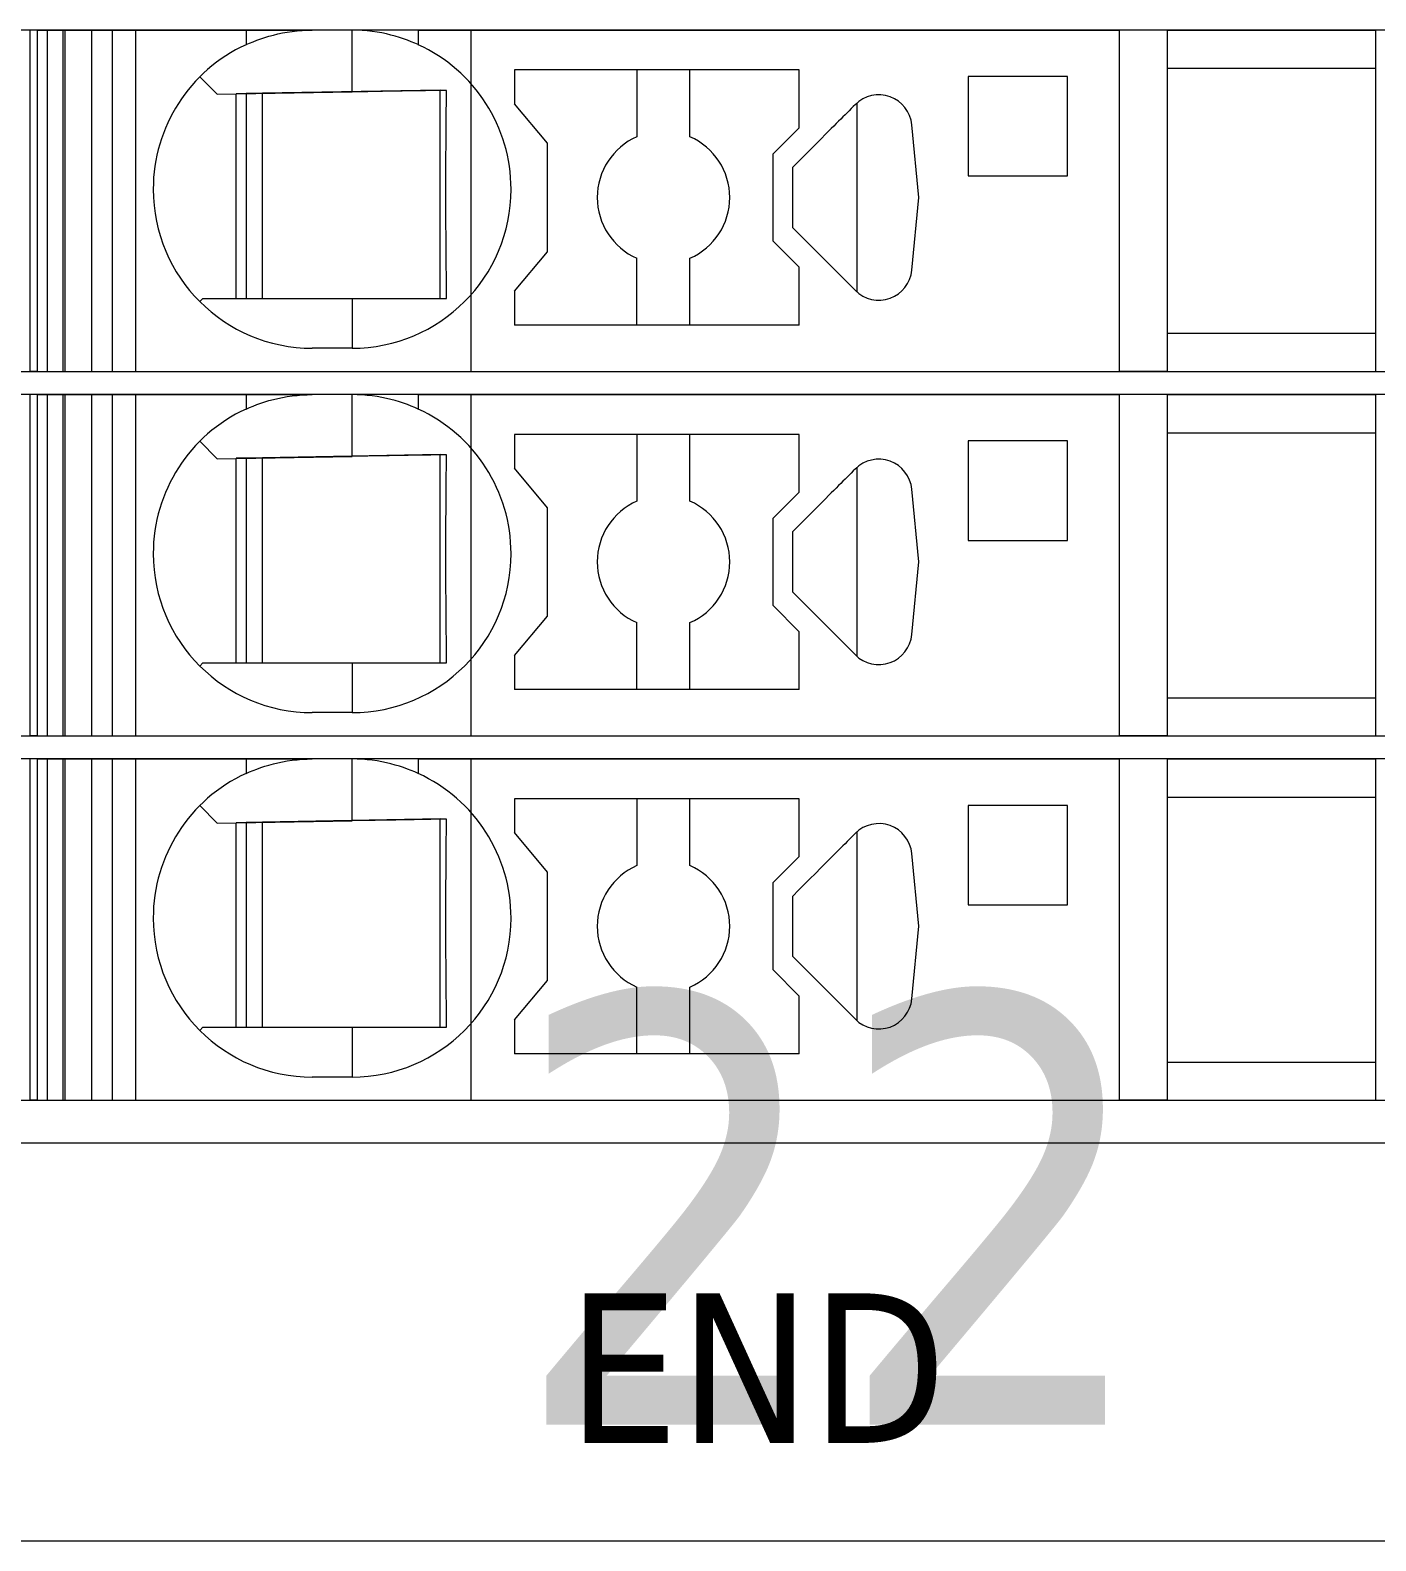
# Model space of a CAD drawing. Header units: millimetres. Extents: x 0 to 1680, y 0 to 1188.
# Drawn here: x 892.89 to 913.2, y 240.2 to 263 of the extents above; entities that cross this region are included whole.
import ezdxf
from ezdxf.enums import TextEntityAlignment as Align

# ---------------------------------------------------------------- set-up
doc = ezdxf.new("R2010")
doc.units = ezdxf.units.MM
for name, color, linetype, lineweight in [('EPLAN100', 7, 'Continuous', 13), ('EPLAN108', 5, 'Continuous', 9), ('EPLAN309', 5, 'Continuous', 5), ('EPLAN493', 5, 'Continuous', 5), ('MAIN-1', 7, 'Continuous', 5), ('MAIN-2', 7, 'Continuous', 5)]:
    doc.layers.add(name, color=color, linetype=linetype, lineweight=lineweight)
doc.styles.add('Tahoma', font='')
doc.styles.get('Tahoma').set_extended_font_data('Tahoma')

# ---------------------------------------------------------------- blocks, each defined once
blk = doc.blocks.new('EPLSYM_LibrarySPECIAL_Symbol12_Variant0_Placement8_26')
at = {"layer": 'EPLAN309', "lineweight": 13, "ltscale": 16}
blk.add_lwpolyline([(0, -5.15), (68.15, -5.15), (68.15, 0), (0, 0)], close=True, dxfattribs=at)
at = {"layer": 'EPLAN493', "color": 5, "style": 'Tahoma'}
blk.add_attdef('17_20450', text='', height=2.3478, dxfattribs=at).set_placement((0, -21.83478), align=Align.MIDDLE_RIGHT)
blk = doc.blocks.new('EPLSYM_LibrarySPECIAL_Symbol12_Variant0_Placement8_27')
at = {"layer": 'EPLAN309', "lineweight": 13, "ltscale": 16}
blk.add_lwpolyline([(0, -5.15), (68.15, -5.15), (68.15, 0), (0, 0)], close=True, dxfattribs=at)
at = {"layer": 'EPLAN493', "color": 5, "style": 'Tahoma'}
blk.add_attdef('17_20450', text='', height=2.3478, dxfattribs=at).set_placement((0, -21.83478), align=Align.MIDDLE_RIGHT)
blk = doc.blocks.new('EPLSYM_LibrarySPECIAL_Symbol12_Variant0_Placement8_28')
at = {"layer": 'EPLAN309', "lineweight": 13, "ltscale": 16}
blk.add_lwpolyline([(0, -5.15), (68.15, -5.15), (68.15, 0), (0, 0)], close=True, dxfattribs=at)
at = {"layer": 'EPLAN493', "color": 5, "style": 'Tahoma'}
blk.add_attdef('17_20450', text='', height=2.3478, dxfattribs=at).set_placement((0, -21.83478), align=Align.MIDDLE_RIGHT)
blk = doc.blocks.new('EPLSYM_LibrarySPECIAL_Symbol12_Variant0_Placement8_29')
at = {"layer": 'EPLAN493', "color": 5, "style": 'Tahoma'}
blk.add_attdef('17_20450', text='', height=6.502, dxfattribs=at).set_placement((0, -21.6), align=Align.BOTTOM_CENTER)

msp = doc.modelspace()

# ---------------------------------------------------------------- linework, layer by layer
at = {"layer": 'EPLAN100', "lineweight": 0, "ltscale": 6}
msp.add_lwpolyline([(887, 240.2), (925, 240.2), (925, 246.2), (887, 246.2)], close=True, dxfattribs=at)
at = {"layer": 'MAIN-1'}
for p, q in [((893.001, 263), (892.893, 263)), ((892.893, 257.85), (892.893, 263)), ((893.001, 263), (896.15, 263)), ((893.001, 257.85), (893.001, 263)), ((896.15, 263), (897.15, 263)), ((896.15, 263), (896.15, 262.782)), ((896.372, 262.87), (896.433, 262.89)), ((896.433, 262.89), (896.497, 262.909)), ((896.497, 262.909), (896.563, 262.927)), ((896.563, 262.927), (896.631, 262.943)), ((896.631, 262.943), (896.701, 262.958)), ((896.701, 262.958), (896.772, 262.97)), ((896.772, 262.97), (896.846, 262.981)), ((896.846, 262.981), (896.921, 262.989)), ((896.921, 262.989), (896.997, 262.995)), ((896.997, 262.995), (897.073, 262.999)), ((897.073, 262.999), (897.15, 263)), ((897.75, 263), (897.15, 263)), ((897.827, 262.999), (897.75, 263)), ((898.75, 263), (897.75, 263)), ((897.75, 262.068), (897.75, 263)), ((897.903, 262.995), (897.827, 262.999)), ((897.979, 262.989), (897.903, 262.995)), ((898.054, 262.981), (897.979, 262.989)), ((898.128, 262.97), (898.054, 262.981)), ((898.199, 262.958), (898.128, 262.97)), ((898.269, 262.943), (898.199, 262.958)), ((898.337, 262.927), (898.269, 262.943)), ((898.403, 262.909), (898.337, 262.927)), ((898.467, 262.89), (898.403, 262.909)), ((898.528, 262.87), (898.467, 262.89)), ((898.75, 263), (909.332, 263)), ((898.75, 263), (898.75, 262.782)), ((910.05, 263), (909.332, 263)), ((909.332, 257.85), (909.332, 263)), ((910.05, 263), (913.2, 263)), ((910.05, 263), (910.05, 257.85)), ((913.2, 257.85), (913.2, 263)), ((896.15, 262.782), (896.202, 262.805)), ((896.202, 262.805), (896.256, 262.827)), ((896.256, 262.827), (896.313, 262.849)), ((896.313, 262.849), (896.372, 262.87)), ((898.587, 262.849), (898.528, 262.87)), ((898.644, 262.827), (898.587, 262.849)), ((898.698, 262.805), (898.644, 262.827)), ((898.75, 262.782), (898.698, 262.805)), ((895.453, 262.297), (895.717, 262.033)), ((900.2, 262.4), (900.2, 261.889)), ((904.5, 262.4), (900.2, 262.4)), ((902.05, 262.4), (902.05, 261.392)), ((902.85, 261.392), (902.85, 262.4)), ((904.5, 261.529), (904.5, 262.4)), ((907.05, 262.3), (907.05, 260.8)), ((908.55, 262.3), (907.05, 262.3)), ((908.55, 260.8), (908.55, 262.3)), ((910.05, 262.425), (913.2, 262.425)), ((895.717, 262.033), (897.75, 262.068)), ((896, 258.95), (896, 262.038)), ((896.15, 262.04), (896.15, 258.95)), ((896.4, 258.95), (896.4, 262.045)), ((897.87, 262.07), (897.75, 262.068)), ((897.987, 262.072), (897.87, 262.07)), ((898.1, 262.074), (897.987, 262.072)), ((898.209, 262.076), (898.1, 262.074)), ((898.313, 262.078), (898.209, 262.076)), ((898.412, 262.079), (898.313, 262.078)), ((898.507, 262.081), (898.412, 262.079)), ((898.599, 262.083), (898.507, 262.081)), ((898.688, 262.084), (898.599, 262.083)), ((898.774, 262.086), (898.688, 262.084)), ((898.858, 262.087), (898.774, 262.086)), ((898.94, 262.088), (898.858, 262.087)), ((899.02, 262.09), (898.94, 262.088)), ((899.099, 262.091), (899.02, 262.09)), ((899.079, 258.95), (899.079, 262.091)), ((899.176, 262.092), (899.099, 262.091)), ((899.175, 261.95), (899.176, 262.022)), ((899.176, 262.022), (899.176, 262.092)), ((899.173, 261.803), (899.174, 261.877)), ((899.173, 261.727), (899.173, 261.803)), ((899.174, 261.877), (899.175, 261.95)), ((900.7, 261.293), (900.2, 261.889)), ((905.221, 261.753), (905.19, 261.722)), ((905.252, 261.785), (905.221, 261.753)), ((905.284, 261.816), (905.252, 261.785)), ((905.315, 261.847), (905.284, 261.816)), ((905.346, 261.879), (905.315, 261.847)), ((905.367, 261.898), (905.367, 259.052)), ((899.17, 261.488), (899.171, 261.57)), ((899.171, 261.57), (899.172, 261.649)), ((899.172, 261.649), (899.173, 261.727)), ((904.1, 261.129), (904.5, 261.529)), ((905.021, 261.553), (904.983, 261.515)), ((905.058, 261.59), (905.021, 261.553)), ((905.094, 261.626), (905.058, 261.59)), ((905.127, 261.659), (905.094, 261.626)), ((905.158, 261.691), (905.127, 261.659)), ((905.19, 261.722), (905.158, 261.691)), ((906.302, 260.475), (906.198, 261.572)), ((899.169, 261.317), (899.17, 261.404)), ((899.169, 261.226), (899.169, 261.317)), ((899.17, 261.404), (899.17, 261.488)), ((900.7, 259.657), (900.7, 261.293)), ((904.823, 261.356), (904.742, 261.274)), ((904.902, 261.434), (904.823, 261.356)), ((904.943, 261.475), (904.902, 261.434)), ((904.983, 261.515), (904.943, 261.475)), ((899.168, 261.132), (899.169, 261.226)), ((899.168, 261.034), (899.168, 261.132)), ((904.1, 261.129), (904.1, 259.821)), ((904.572, 261.104), (904.486, 261.018)), ((904.658, 261.19), (904.572, 261.104)), ((904.742, 261.274), (904.658, 261.19)), ((899.167, 260.931), (899.168, 261.034)), ((899.167, 260.824), (899.167, 260.931)), ((904.486, 261.018), (904.4, 260.932)), ((904.4, 260.802), (904.4, 260.932)), ((899.167, 260.713), (899.167, 260.824)), ((899.167, 260.6), (899.167, 260.713)), ((904.4, 260.671), (904.4, 260.802)), ((904.4, 260.54), (904.4, 260.671)), ((907.05, 260.8), (908.55, 260.8)), ((899.167, 260.479), (899.167, 260.6)), ((899.167, 260.361), (899.167, 260.479)), ((904.4, 260.41), (904.4, 260.54)), ((904.4, 260.279), (904.4, 260.41)), ((906.198, 259.378), (906.302, 260.475)), ((899.167, 260.247), (899.167, 260.361)), ((899.168, 260.138), (899.167, 260.247)), ((904.4, 260.148), (904.4, 260.279)), ((904.4, 260.018), (904.4, 260.148)), ((899.168, 260.034), (899.168, 260.138)), ((899.169, 259.934), (899.168, 260.034)), ((899.169, 259.839), (899.169, 259.934)), ((904.4, 260.018), (905.346, 259.071)), ((899.17, 259.748), (899.169, 259.839)), ((899.171, 259.659), (899.17, 259.748)), ((904.5, 259.421), (904.1, 259.821)), ((899.172, 259.573), (899.171, 259.659)), ((899.172, 259.49), (899.172, 259.573)), ((899.173, 259.408), (899.172, 259.49)), ((900.2, 259.061), (900.7, 259.657)), ((902.05, 258.55), (902.05, 259.558)), ((902.85, 258.55), (902.85, 259.558)), ((899.174, 259.329), (899.173, 259.408)), ((899.175, 259.25), (899.174, 259.329)), ((899.176, 259.174), (899.175, 259.25)), ((904.5, 258.55), (904.5, 259.421)), ((899.176, 259.098), (899.176, 259.174)), ((899.177, 259.024), (899.176, 259.098)), ((899.178, 258.95), (899.177, 259.024)), ((900.2, 259.061), (900.2, 258.55)), ((895.5, 258.95), (895.453, 258.903)), ((895.5, 258.95), (897.75, 258.95)), ((897.75, 258.95), (897.842, 258.95)), ((897.75, 258.95), (897.75, 258.2)), ((897.842, 258.95), (897.933, 258.95)), ((897.933, 258.95), (898.023, 258.95)), ((898.023, 258.95), (898.11, 258.95)), ((898.11, 258.95), (898.195, 258.95)), ((898.195, 258.95), (898.278, 258.95)), ((898.278, 258.95), (898.358, 258.95)), ((898.358, 258.95), (898.436, 258.95)), ((898.436, 258.95), (898.511, 258.95)), ((898.511, 258.95), (898.585, 258.95)), ((898.585, 258.95), (898.657, 258.95)), ((898.657, 258.95), (898.726, 258.95)), ((898.726, 258.95), (898.795, 258.95)), ((898.795, 258.95), (898.861, 258.95)), ((898.861, 258.95), (898.927, 258.95)), ((898.927, 258.95), (898.991, 258.95)), ((898.991, 258.95), (899.055, 258.95)), ((899.055, 258.95), (899.117, 258.95)), ((899.117, 258.95), (899.178, 258.95)), ((904.5, 258.55), (900.2, 258.55)), ((910.05, 258.425), (913.2, 258.425)), ((897.75, 258.2), (897.15, 258.2)), ((893.001, 257.85), (892.893, 257.85)), ((893.001, 257.85), (909.332, 257.85)), ((910.05, 257.85), (909.332, 257.85)), ((910.05, 257.85), (913.2, 257.85)), ((893.001, 257.5), (892.893, 257.5)), ((892.893, 252.35), (892.893, 257.5)), ((893.001, 257.5), (896.15, 257.5)), ((893.001, 252.35), (893.001, 257.5)), ((896.15, 257.5), (897.15, 257.5)), ((896.15, 257.5), (896.15, 257.282)), ((896.497, 257.409), (896.563, 257.427)), ((896.563, 257.427), (896.631, 257.443)), ((896.631, 257.443), (896.701, 257.458)), ((896.701, 257.458), (896.772, 257.47)), ((896.772, 257.47), (896.846, 257.481)), ((896.846, 257.481), (896.921, 257.489)), ((896.921, 257.489), (896.997, 257.495)), ((896.997, 257.495), (897.073, 257.499)), ((897.073, 257.499), (897.15, 257.5)), ((897.75, 257.5), (897.15, 257.5)), ((897.827, 257.499), (897.75, 257.5)), ((898.75, 257.5), (897.75, 257.5)), ((897.75, 256.568), (897.75, 257.5)), ((897.903, 257.495), (897.827, 257.499)), ((897.979, 257.489), (897.903, 257.495)), ((898.054, 257.481), (897.979, 257.489)), ((898.128, 257.47), (898.054, 257.481)), ((898.199, 257.458), (898.128, 257.47)), ((898.269, 257.443), (898.199, 257.458)), ((898.337, 257.427), (898.269, 257.443)), ((898.403, 257.409), (898.337, 257.427)), ((898.75, 257.5), (909.332, 257.5)), ((898.75, 257.5), (898.75, 257.282)), ((910.05, 257.5), (909.332, 257.5)), ((909.332, 252.35), (909.332, 257.5)), ((910.05, 257.5), (913.2, 257.5)), ((910.05, 257.5), (910.05, 252.35)), ((913.2, 252.35), (913.2, 257.5)), ((896.15, 257.282), (896.202, 257.305)), ((896.202, 257.305), (896.256, 257.327)), ((896.256, 257.327), (896.313, 257.349)), ((896.313, 257.349), (896.372, 257.37)), ((896.372, 257.37), (896.433, 257.39)), ((896.433, 257.39), (896.497, 257.409)), ((898.467, 257.39), (898.403, 257.409)), ((898.528, 257.37), (898.467, 257.39)), ((898.587, 257.349), (898.528, 257.37)), ((898.644, 257.327), (898.587, 257.349)), ((898.698, 257.305), (898.644, 257.327)), ((898.75, 257.282), (898.698, 257.305)), ((895.453, 256.797), (895.717, 256.533)), ((900.2, 256.9), (900.2, 256.389)), ((904.5, 256.9), (900.2, 256.9)), ((902.05, 256.9), (902.05, 255.892)), ((902.85, 255.892), (902.85, 256.9)), ((904.5, 256.029), (904.5, 256.9)), ((907.05, 256.8), (907.05, 255.3)), ((908.55, 256.8), (907.05, 256.8)), ((908.55, 255.3), (908.55, 256.8)), ((910.05, 256.925), (913.2, 256.925)), ((895.717, 256.533), (897.75, 256.568)), ((896, 253.45), (896, 256.538)), ((896.15, 256.54), (896.15, 253.45)), ((896.4, 253.45), (896.4, 256.545)), ((897.87, 256.57), (897.75, 256.568)), ((897.987, 256.572), (897.87, 256.57)), ((898.1, 256.574), (897.987, 256.572)), ((898.209, 256.576), (898.1, 256.574)), ((898.313, 256.578), (898.209, 256.576)), ((898.412, 256.579), (898.313, 256.578)), ((898.507, 256.581), (898.412, 256.579)), ((898.599, 256.583), (898.507, 256.581)), ((898.688, 256.584), (898.599, 256.583)), ((898.774, 256.586), (898.688, 256.584)), ((898.858, 256.587), (898.774, 256.586)), ((898.94, 256.588), (898.858, 256.587)), ((899.02, 256.59), (898.94, 256.588)), ((899.099, 256.591), (899.02, 256.59)), ((899.079, 253.45), (899.079, 256.591)), ((899.176, 256.592), (899.099, 256.591)), ((899.175, 256.45), (899.176, 256.522)), ((899.176, 256.522), (899.176, 256.592)), ((899.173, 256.303), (899.174, 256.377)), ((899.173, 256.227), (899.173, 256.303)), ((899.174, 256.377), (899.175, 256.45)), ((900.7, 255.793), (900.2, 256.389)), ((905.252, 256.285), (905.221, 256.253)), ((905.284, 256.316), (905.252, 256.285)), ((905.315, 256.347), (905.284, 256.316)), ((905.346, 256.379), (905.315, 256.347)), ((905.367, 256.398), (905.367, 253.552)), ((899.17, 255.988), (899.171, 256.07)), ((899.171, 256.07), (899.172, 256.149)), ((899.172, 256.149), (899.173, 256.227)), ((905.021, 256.053), (904.983, 256.015)), ((905.058, 256.09), (905.021, 256.053)), ((905.094, 256.126), (905.058, 256.09)), ((905.127, 256.159), (905.094, 256.126)), ((905.158, 256.191), (905.127, 256.159)), ((905.19, 256.222), (905.158, 256.191)), ((905.221, 256.253), (905.19, 256.222)), ((906.302, 254.975), (906.198, 256.072)), ((899.169, 255.817), (899.17, 255.904)), ((899.169, 255.726), (899.169, 255.817)), ((899.17, 255.904), (899.17, 255.988)), ((904.1, 255.629), (904.5, 256.029)), ((904.823, 255.856), (904.742, 255.774)), ((904.902, 255.934), (904.823, 255.856)), ((904.943, 255.975), (904.902, 255.934)), ((904.983, 256.015), (904.943, 255.975)), ((899.168, 255.632), (899.169, 255.726)), ((899.168, 255.534), (899.168, 255.632)), ((900.7, 254.157), (900.7, 255.793)), ((904.1, 255.629), (904.1, 254.321)), ((904.572, 255.604), (904.486, 255.518)), ((904.658, 255.69), (904.572, 255.604)), ((904.742, 255.774), (904.658, 255.69)), ((899.167, 255.431), (899.168, 255.534)), ((899.167, 255.324), (899.167, 255.431)), ((904.486, 255.518), (904.4, 255.432)), ((904.4, 255.302), (904.4, 255.432)), ((899.167, 255.213), (899.167, 255.324)), ((899.167, 255.1), (899.167, 255.213)), ((904.4, 255.171), (904.4, 255.302)), ((904.4, 255.04), (904.4, 255.171)), ((907.05, 255.3), (908.55, 255.3)), ((899.167, 254.979), (899.167, 255.1)), ((899.167, 254.861), (899.167, 254.979)), ((904.4, 254.91), (904.4, 255.04)), ((904.4, 254.779), (904.4, 254.91)), ((906.198, 253.878), (906.302, 254.975)), ((899.167, 254.747), (899.167, 254.861)), ((899.168, 254.638), (899.167, 254.747)), ((904.4, 254.648), (904.4, 254.779)), ((899.168, 254.534), (899.168, 254.638)), ((899.169, 254.434), (899.168, 254.534)), ((904.4, 254.518), (904.4, 254.648)), ((904.4, 254.518), (905.346, 253.571)), ((899.169, 254.339), (899.169, 254.434)), ((899.17, 254.248), (899.169, 254.339)), ((899.171, 254.159), (899.17, 254.248)), ((904.5, 253.921), (904.1, 254.321)), ((899.172, 254.073), (899.171, 254.159)), ((899.172, 253.99), (899.172, 254.073)), ((900.2, 253.561), (900.7, 254.157)), ((902.05, 253.05), (902.05, 254.058)), ((902.85, 253.05), (902.85, 254.058)), ((899.173, 253.908), (899.172, 253.99)), ((899.174, 253.829), (899.173, 253.908)), ((899.175, 253.75), (899.174, 253.829)), ((904.5, 253.05), (904.5, 253.921)), ((899.176, 253.674), (899.175, 253.75)), ((899.176, 253.598), (899.176, 253.674)), ((899.177, 253.524), (899.176, 253.598)), ((900.2, 253.561), (900.2, 253.05)), ((895.5, 253.45), (895.453, 253.403)), ((895.5, 253.45), (897.75, 253.45)), ((897.75, 253.45), (897.842, 253.45)), ((897.75, 253.45), (897.75, 252.7)), ((897.842, 253.45), (897.933, 253.45)), ((897.933, 253.45), (898.023, 253.45)), ((898.023, 253.45), (898.11, 253.45)), ((898.11, 253.45), (898.195, 253.45)), ((898.195, 253.45), (898.278, 253.45)), ((898.278, 253.45), (898.358, 253.45)), ((898.358, 253.45), (898.436, 253.45)), ((898.436, 253.45), (898.511, 253.45)), ((898.511, 253.45), (898.585, 253.45)), ((898.585, 253.45), (898.657, 253.45)), ((898.657, 253.45), (898.726, 253.45)), ((898.726, 253.45), (898.795, 253.45)), ((898.795, 253.45), (898.861, 253.45)), ((898.861, 253.45), (898.927, 253.45)), ((898.927, 253.45), (898.991, 253.45)), ((898.991, 253.45), (899.055, 253.45)), ((899.055, 253.45), (899.117, 253.45)), ((899.117, 253.45), (899.178, 253.45)), ((899.178, 253.45), (899.177, 253.524)), ((904.5, 253.05), (900.2, 253.05)), ((910.05, 252.925), (913.2, 252.925)), ((897.75, 252.7), (897.15, 252.7)), ((893.001, 252.35), (892.893, 252.35)), ((893.001, 252.35), (909.332, 252.35)), ((910.05, 252.35), (909.332, 252.35)), ((910.05, 252.35), (913.2, 252.35)), ((893.001, 252), (892.893, 252)), ((892.893, 246.85), (892.893, 252)), ((893.001, 252), (896.15, 252)), ((893.001, 246.85), (893.001, 252)), ((896.15, 252), (897.15, 252)), ((896.15, 252), (896.15, 251.782)), ((896.563, 251.927), (896.631, 251.943)), ((896.631, 251.943), (896.701, 251.958)), ((896.701, 251.958), (896.772, 251.97)), ((896.772, 251.97), (896.846, 251.981)), ((896.846, 251.981), (896.921, 251.989)), ((896.921, 251.989), (896.997, 251.995)), ((896.997, 251.995), (897.073, 251.999)), ((897.073, 251.999), (897.15, 252)), ((897.75, 252), (897.15, 252)), ((897.827, 251.999), (897.75, 252)), ((898.75, 252), (897.75, 252)), ((897.75, 251.068), (897.75, 252)), ((897.903, 251.995), (897.827, 251.999)), ((897.979, 251.989), (897.903, 251.995)), ((898.054, 251.981), (897.979, 251.989)), ((898.128, 251.97), (898.054, 251.981)), ((898.199, 251.958), (898.128, 251.97)), ((898.269, 251.943), (898.199, 251.958)), ((898.337, 251.927), (898.269, 251.943)), ((898.75, 252), (909.332, 252)), ((898.75, 252), (898.75, 251.782)), ((910.05, 252), (909.332, 252)), ((909.332, 246.85), (909.332, 252)), ((910.05, 252), (913.2, 252)), ((910.05, 252), (910.05, 246.85)), ((913.2, 246.85), (913.2, 252)), ((896.15, 251.782), (896.202, 251.805)), ((896.202, 251.805), (896.256, 251.827)), ((896.256, 251.827), (896.313, 251.849)), ((896.313, 251.849), (896.372, 251.87)), ((896.372, 251.87), (896.433, 251.89)), ((896.433, 251.89), (896.497, 251.909)), ((896.497, 251.909), (896.563, 251.927)), ((898.403, 251.909), (898.337, 251.927)), ((898.467, 251.89), (898.403, 251.909)), ((898.528, 251.87), (898.467, 251.89)), ((898.587, 251.849), (898.528, 251.87)), ((898.644, 251.827), (898.587, 251.849)), ((898.698, 251.805), (898.644, 251.827)), ((898.75, 251.782), (898.698, 251.805)), ((895.453, 251.297), (895.717, 251.033)), ((900.2, 251.4), (900.2, 250.889)), ((904.5, 251.4), (900.2, 251.4)), ((902.05, 251.4), (902.05, 250.392)), ((902.85, 250.392), (902.85, 251.4)), ((904.5, 250.529), (904.5, 251.4)), ((907.05, 251.3), (907.05, 249.8)), ((908.55, 251.3), (907.05, 251.3)), ((908.55, 249.8), (908.55, 251.3)), ((910.05, 251.425), (913.2, 251.425)), ((895.717, 251.033), (897.75, 251.068)), ((896, 247.95), (896, 251.038)), ((896.15, 251.04), (896.15, 247.95)), ((896.4, 247.95), (896.4, 251.045)), ((897.87, 251.07), (897.75, 251.068)), ((897.987, 251.072), (897.87, 251.07)), ((898.1, 251.074), (897.987, 251.072)), ((898.209, 251.076), (898.1, 251.074)), ((898.313, 251.078), (898.209, 251.076)), ((898.412, 251.079), (898.313, 251.078)), ((898.507, 251.081), (898.412, 251.079)), ((898.599, 251.083), (898.507, 251.081)), ((898.688, 251.084), (898.599, 251.083)), ((898.774, 251.086), (898.688, 251.084)), ((898.858, 251.087), (898.774, 251.086)), ((898.94, 251.088), (898.858, 251.087)), ((899.02, 251.09), (898.94, 251.088)), ((899.099, 251.091), (899.02, 251.09)), ((899.079, 247.95), (899.079, 251.091)), ((899.176, 251.092), (899.099, 251.091)), ((899.176, 251.022), (899.176, 251.092)), ((899.173, 250.803), (899.174, 250.877)), ((899.173, 250.727), (899.173, 250.803)), ((899.174, 250.877), (899.175, 250.95)), ((899.175, 250.95), (899.176, 251.022)), ((900.7, 250.293), (900.2, 250.889)), ((905.284, 250.816), (905.252, 250.785)), ((905.315, 250.847), (905.284, 250.816)), ((905.346, 250.879), (905.315, 250.847)), ((905.367, 250.898), (905.367, 248.052)), ((899.171, 250.57), (899.172, 250.649)), ((899.172, 250.649), (899.173, 250.727)), ((905.058, 250.59), (905.021, 250.553)), ((905.094, 250.626), (905.058, 250.59)), ((905.127, 250.659), (905.094, 250.626)), ((905.158, 250.691), (905.127, 250.659)), ((905.19, 250.722), (905.158, 250.691)), ((905.221, 250.753), (905.19, 250.722)), ((905.252, 250.785), (905.221, 250.753)), ((906.302, 249.475), (906.198, 250.572)), ((899.169, 250.317), (899.17, 250.404)), ((899.17, 250.488), (899.171, 250.57)), ((899.17, 250.404), (899.17, 250.488)), ((904.1, 250.129), (904.5, 250.529)), ((904.823, 250.356), (904.742, 250.274)), ((904.902, 250.434), (904.823, 250.356)), ((904.943, 250.475), (904.902, 250.434)), ((904.983, 250.515), (904.943, 250.475)), ((905.021, 250.553), (904.983, 250.515)), ((899.168, 250.132), (899.169, 250.226)), ((899.168, 250.034), (899.168, 250.132)), ((899.169, 250.226), (899.169, 250.317)), ((900.7, 248.657), (900.7, 250.293)), ((904.1, 250.129), (904.1, 248.821)), ((904.658, 250.19), (904.572, 250.104)), ((904.742, 250.274), (904.658, 250.19)), ((899.167, 249.931), (899.168, 250.034)), ((899.167, 249.824), (899.167, 249.931)), ((904.486, 250.018), (904.4, 249.932)), ((904.4, 249.802), (904.4, 249.932)), ((904.572, 250.104), (904.486, 250.018)), ((899.167, 249.713), (899.167, 249.824)), ((899.167, 249.6), (899.167, 249.713)), ((904.4, 249.671), (904.4, 249.802)), ((904.4, 249.54), (904.4, 249.671)), ((907.05, 249.8), (908.55, 249.8)), ((899.167, 249.479), (899.167, 249.6)), ((899.167, 249.361), (899.167, 249.479)), ((904.4, 249.41), (904.4, 249.54)), ((906.198, 248.378), (906.302, 249.475)), ((899.167, 249.247), (899.167, 249.361)), ((899.168, 249.138), (899.167, 249.247)), ((904.4, 249.279), (904.4, 249.41)), ((904.4, 249.148), (904.4, 249.279)), ((899.168, 249.034), (899.168, 249.138)), ((899.169, 248.934), (899.168, 249.034)), ((904.4, 249.018), (904.4, 249.148)), ((904.4, 249.018), (905.346, 248.071)), ((899.169, 248.839), (899.169, 248.934)), ((899.17, 248.748), (899.169, 248.839)), ((904.5, 248.421), (904.1, 248.821)), ((899.171, 248.659), (899.17, 248.748)), ((899.172, 248.573), (899.171, 248.659)), ((899.172, 248.49), (899.172, 248.573)), ((900.2, 248.061), (900.7, 248.657)), ((902.05, 247.55), (902.05, 248.558)), ((902.85, 247.55), (902.85, 248.558)), ((899.173, 248.408), (899.172, 248.49)), ((899.174, 248.329), (899.173, 248.408)), ((899.175, 248.25), (899.174, 248.329)), ((904.5, 247.55), (904.5, 248.421)), ((899.176, 248.174), (899.175, 248.25)), ((899.176, 248.098), (899.176, 248.174)), ((899.177, 248.024), (899.176, 248.098)), ((895.5, 247.95), (895.453, 247.903)), ((895.5, 247.95), (897.75, 247.95)), ((897.75, 247.95), (897.842, 247.95)), ((897.75, 247.95), (897.75, 247.2)), ((897.842, 247.95), (897.933, 247.95)), ((897.933, 247.95), (898.023, 247.95)), ((898.023, 247.95), (898.11, 247.95)), ((898.11, 247.95), (898.195, 247.95)), ((898.195, 247.95), (898.278, 247.95)), ((898.278, 247.95), (898.358, 247.95)), ((898.358, 247.95), (898.436, 247.95)), ((898.436, 247.95), (898.511, 247.95)), ((898.511, 247.95), (898.585, 247.95)), ((898.585, 247.95), (898.657, 247.95)), ((898.657, 247.95), (898.726, 247.95)), ((898.726, 247.95), (898.795, 247.95)), ((898.795, 247.95), (898.861, 247.95)), ((898.861, 247.95), (898.927, 247.95)), ((898.927, 247.95), (898.991, 247.95)), ((898.991, 247.95), (899.055, 247.95)), ((899.055, 247.95), (899.117, 247.95)), ((899.117, 247.95), (899.178, 247.95)), ((899.178, 247.95), (899.177, 248.024)), ((900.2, 248.061), (900.2, 247.55)), ((904.5, 247.55), (900.2, 247.55)), ((910.05, 247.425), (913.2, 247.425)), ((897.75, 247.2), (897.15, 247.2)), ((893.001, 246.85), (892.893, 246.85)), ((893.001, 246.85), (909.332, 246.85)), ((910.05, 246.85), (909.332, 246.85)), ((910.05, 246.85), (913.2, 246.85))]:
    msp.add_line(p, q, dxfattribs=at)
for centre, radius, start, end in [((897.15, 260.6), 2.4, 114.6244, 180), ((897.75, 260.6), 2.4, 0, 65.3756), ((905.7, 261.525), 0.5, 5.4404, 135), ((902.45, 260.475), 1, 113.5782, 180), ((902.45, 260.475), 1, 0, 66.4218), ((897.15, 260.6), 2.4, 180, 270), ((897.75, 260.6), 2.4, 270, 0), ((902.45, 260.475), 1, 180, 246.4218), ((902.45, 260.475), 1, 293.5782, 0), ((905.7, 259.425), 0.5, 225, 354.5596), ((897.15, 255.1), 2.4, 114.6244, 180), ((897.75, 255.1), 2.4, 0, 65.3756), ((905.7, 256.025), 0.5, 5.4404, 135), ((902.45, 254.975), 1, 113.5782, 180), ((902.45, 254.975), 1, 0, 66.4218), ((897.15, 255.1), 2.4, 180, 270), ((897.75, 255.1), 2.4, 270, 0), ((902.45, 254.975), 1, 180, 246.4218), ((902.45, 254.975), 1, 293.5782, 0), ((905.7, 253.925), 0.5, 225, 354.5596), ((897.15, 249.6), 2.4, 114.6244, 180), ((897.75, 249.6), 2.4, 0, 65.3756), ((905.7, 250.525), 0.5, 5.4404, 135), ((902.45, 249.475), 1, 113.5782, 180), ((902.45, 249.475), 1, 0, 66.4218), ((897.15, 249.6), 2.4, 180, 270), ((897.75, 249.6), 2.4, 270, 0), ((902.45, 249.475), 1, 180, 246.4218), ((902.45, 249.475), 1, 293.5782, 0), ((905.7, 248.425), 0.5, 225, 354.5596)]:
    msp.add_arc(centre, radius, start, end, dxfattribs=at)
at = {"layer": 'MAIN-2'}
for p, q in [((893.15, 263), (893.15, 257.85)), ((893.389, 257.85), (893.389, 263)), ((893.417, 263), (893.417, 257.85)), ((893.82, 263), (893.82, 257.85)), ((894.136, 257.85), (894.136, 263)), ((894.481, 263), (894.481, 257.85)), ((899.55, 257.85), (899.55, 263)), ((895.717, 262.033), (896, 262.038)), ((896.15, 262.042), (896, 262.039)), ((896, 262.039), (896, 262.038)), ((896, 262.038), (896, 262.038)), ((896.4, 262.048), (896.15, 262.043)), ((896.15, 262.042), (896.15, 262.043)), ((896.15, 262.042), (896.15, 262.04)), ((896.4, 262.053), (899.079, 262.1)), ((896.4, 262.048), (896.4, 262.053)), ((896.4, 262.045), (896.4, 262.048)), ((899.079, 262.1), (899.176, 262.092)), ((899.079, 262.091), (899.079, 262.1)), ((896.15, 258.95), (896.15, 258.95)), ((896.4, 258.95), (896.4, 258.95)), ((893.15, 257.5), (893.15, 252.35)), ((893.389, 252.35), (893.389, 257.5)), ((893.417, 257.5), (893.417, 252.35)), ((893.82, 257.5), (893.82, 252.35)), ((894.136, 252.35), (894.136, 257.5)), ((894.481, 257.5), (894.481, 252.35)), ((899.55, 252.35), (899.55, 257.5)), ((895.717, 256.533), (896, 256.538)), ((896.15, 256.542), (896, 256.539)), ((896, 256.539), (896, 256.538)), ((896, 256.538), (896, 256.538)), ((896.4, 256.548), (896.15, 256.543)), ((896.15, 256.542), (896.15, 256.543)), ((896.15, 256.542), (896.15, 256.54)), ((896.4, 256.553), (899.079, 256.6)), ((896.4, 256.548), (896.4, 256.553)), ((896.4, 256.545), (896.4, 256.548)), ((899.079, 256.6), (899.176, 256.592)), ((899.079, 256.591), (899.079, 256.6)), ((896.15, 253.45), (896.15, 253.45)), ((896.4, 253.45), (896.4, 253.45)), ((893.15, 252), (893.15, 246.85)), ((893.389, 246.85), (893.389, 252)), ((893.417, 252), (893.417, 246.85)), ((893.82, 252), (893.82, 246.85)), ((894.136, 246.85), (894.136, 252)), ((894.481, 252), (894.481, 246.85)), ((899.55, 246.85), (899.55, 252)), ((895.717, 251.033), (896, 251.038)), ((896.15, 251.042), (896, 251.039)), ((896, 251.039), (896, 251.038)), ((896, 251.038), (896, 251.038)), ((896.4, 251.048), (896.15, 251.043)), ((896.15, 251.042), (896.15, 251.043)), ((896.15, 251.042), (896.15, 251.04)), ((896.4, 251.053), (899.079, 251.1)), ((896.4, 251.048), (896.4, 251.053)), ((896.4, 251.045), (896.4, 251.048)), ((899.079, 251.1), (899.176, 251.092)), ((899.079, 251.091), (899.079, 251.1)), ((896.15, 247.95), (896.15, 247.95)), ((896.4, 247.95), (896.4, 247.95))]:
    msp.add_line(p, q, dxfattribs=at)

# ---------------------------------------------------------------- block references
for name, p in [('EPLSYM_LibrarySPECIAL_Symbol12_Variant0_Placement8_26', (874, 263)), ('EPLSYM_LibrarySPECIAL_Symbol12_Variant0_Placement8_27', (874, 257.5)), ('EPLSYM_LibrarySPECIAL_Symbol12_Variant0_Placement8_28', (874, 252))]:
    msp.add_blockref(name, p)
ref = msp.add_blockref('EPLSYM_LibrarySPECIAL_Symbol12_Variant0_Placement8_29', (815, 239))
ref.add_attrib('17_20450', '22', dxfattribs={"layer": 'EPLAN493', "color": 5, "height": 6.5016, "style": 'Tahoma'}).set_placement((905, 240), align=Align.BOTTOM_CENTER)

# ---------------------------------------------------------------- texts
at = {"layer": 'EPLAN108', "color": 5, "style": 'Tahoma'}
msp.add_text('END', height=2.2575, dxfattribs=at).set_placement((901, 241), align=Align.BOTTOM_LEFT)

doc.saveas('drawing.dxf')
